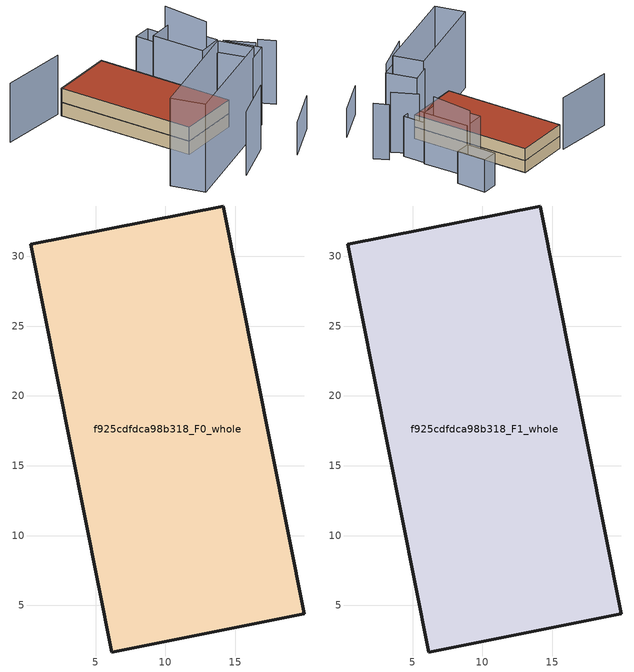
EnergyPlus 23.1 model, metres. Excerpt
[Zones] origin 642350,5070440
f925cdfdca98b318_F0_whole
 floor ground (EU_floor_Construction): 19.95,4.42 14.13,33.59 0.34,30.84 6.17,1.67 z0
 wall outside (EU_wall_Construction): 0.34,30.84 14.13,33.59 19.95,4.42 6.17,1.67 0.34,30.84 z0:3
f925cdfdca98b318_F1_whole
 floor to f925cdfdca98b318_F0_whole (EU_floor_Construction): 19.95,4.42 14.13,33.59 0.34,30.84 6.17,1.67 z3
 wall outside (EU_wall_Construction): 0.34,30.84 14.13,33.59 19.95,4.42 6.17,1.67 0.34,30.84 z3:6
 roof outside (EU_roof_Construction): 14.13,33.59 19.95,4.42 6.17,1.67 0.34,30.84 z6
shading: 7.87,-12.28 17.68,-6.57 z0:14; 20.93,-13.22 30.09,-6.8 z0:7.2; -5.61,-4.79 17.96,5.48 / 17.96,5.48 20.93,-1.32 / 20.93,-1.32 -2.64,-11.6 / -2.64,-11.6 -5.61,-4.79 z0:19.2; 21.89,7.31 25.04,0.49 / 25.04,0.49 20.69,-1.52 / 20.69,-1.52 17.54,5.3 / 17.54,5.3 21.89,7.31 z0:17; 0.2,31.77 -14.61,30.04 z0:13; 33.25,4.69 31.13,7.65 z0:13.9; 28.24,5.29 24.44,10.44 z0:15.1; 26.55,14.8 27.65,8.7 / 27.65,8.7 23.66,7.98 / 23.66,7.98 22.56,14.08 / 22.56,14.08 26.55,14.8 z0:10.1; 19.34,24.61 24.55,25.71 / 24.55,25.71 26.92,14.5 / 26.92,14.5 21.71,13.4 / 21.71,13.4 19.34,24.61 z0:12.8; 25.32,15.95 24.45,26.31 z0:16.8; 24.52,25.9 23.21,33.11 / 23.21,33.11 27.14,33.82 / 27.14,33.82 28.45,26.61 / 28.45,26.61 24.52,25.9 z0:8.1
[Building]
EU S2 Campaign: North Axis=0; Terrain=City; Solar Distribution=FullExterior
[Site:Location]
Lyon-Bron: Latitude=45.75; Longitude=5; Time Zone=1; Elevation=198
[SizingPeriod:WeatherFileDays]
AnnualSizingPeriod: Begin Month=1; Begin Day of Month=1; End Month=12; End Day of Month=31; Day of Week for Start Day=Monday; Use Weather File Daylight Saving Period=No; Use Weather File Rain and Snow Indicators=No
[MATERIAL]
EU_InternalMass_Material: Roughness=MediumRough; Thickness=0.1; Conductivity=1; Density=1800; Specific Heat=900; Thermal Absorptance=0.9; Solar Absorptance=0.7; Visible Absorptance=0.7
[MATERIAL:NOMASS] Roughness=MediumRough; Thermal Absorptance=0.9; Solar Absorptance=0.7; Visible Absorptance=0.7
Name | Thermal Resistance
EU_wall_NoMass | 0.87146
EU_roof_NoMass | 0.842276
EU_floor_NoMass | 0.496999
[CONSTRUCTION]
EU_wall_Construction: EU_wall_NoMass
EU_roof_Construction: EU_roof_NoMass
EU_floor_Construction: EU_floor_NoMass
EU_InternalMass_Construction: EU_InternalMass_Material
[ZONE] Type=1; Multiplier=1; Ceiling Height=autocalculate; Volume=1254.32; Floor Area=autocalculate; Part of Total Floor Area=Yes
f925cdfdca98b318_F0_whole; f925cdfdca98b318_F1_whole
[INTERNALMASS] Construction=EU_InternalMass_Construction; Surface Area=418.107
Name | Zone or ZoneList
f925cdfdca98b318_F0_whole_EU_InternalMass | f925cdfdca98b318_F0_whole
f925cdfdca98b318_F1_whole_EU_InternalMass | f925cdfdca98b318_F1_whole
[OTHEREQUIPMENT] Fuel Type=Electricity; Design Level Calculation Method=Watts/Area; Power per Zone Floor Area=1; Fraction Latent=0; Fraction Radiant=0; Fraction Lost=0; Carbon Dioxide Generation Rate=0; EndUse Subcategory=EU_Step8_InternalGains
Name | Zone or ZoneList or Space or SpaceList | Schedule
EU_Step8_InternalGain_f925cdfdca98b318_F0_whole_f000 | f925cdfdca98b318_F0_whole | EU_Step8_GainSchedule_f925cdfdca98b318_F0_whole_f000
EU_Step8_InternalGain_f925cdfdca98b318_F1_whole_f000 | f925cdfdca98b318_F1_whole | EU_Step8_GainSchedule_f925cdfdca98b318_F1_whole_f000
[ZONEVENTILATION:DESIGNFLOWRATE] Schedule=EU_AlwaysOn; Design Flow Rate Calculation Method=AirChanges/Hour; Air Changes per Hour=0.425; Ventilation Type=Natural; Fan Pressure Rise=0; Fan Total Efficiency=1; Constant Term Coefficient=1; Temperature Term Coefficient=0; Velocity Term Coefficient=0; Velocity Squared Term Coefficient=0; Minimum Indoor Temperature=-100; Maximum Indoor Temperature=100; Delta Temperature=-100; Minimum Outdoor Temperature=-100; Maximum Outdoor Temperature=100; Maximum Wind Speed=40
Name | Zone or ZoneList or Space or SpaceList
EU_ConstantAir_f925cdfdca98b318_F0_whole | f925cdfdca98b318_F0_whole
EU_ConstantAir_f925cdfdca98b318_F1_whole | f925cdfdca98b318_F1_whole
[HVACTEMPLATE:THERMOSTAT] Constant Heating Setpoint=20; Constant Cooling Setpoint=50
EU_HeatOnly_f925cdfdca98b318_F0_whole; EU_HeatOnly_f925cdfdca98b318_F1_whole
[HVACTEMPLATE:ZONE:IDEALLOADSAIRSYSTEM] System Availability Schedule=EU_AlwaysOn; Maximum Heating Supply Air Temperature=50; Minimum Cooling Supply Air Temperature=13; Maximum Heating Supply Air Humidity Ratio=0.0156; Minimum Cooling Supply Air Humidity Ratio=0.0077; Heating Limit=NoLimit; Cooling Limit=NoLimit; Heating Availability Schedule=EU_AlwaysOn; Cooling Availability Schedule=EU_CoolingOff; Dehumidification Control Type=ConstantSensibleHeatRatio; Cooling Sensible Heat Ratio=0.7; Dehumidification Setpoint=60; Humidification Control Type=None; Humidification Setpoint=30; Outdoor Air Method=None; Outdoor Air Flow Rate per Person=0.00944; Outdoor Air Flow Rate per Zone Floor Area=0; Outdoor Air Flow Rate per Zone=0; Demand Controlled Ventilation Type=None; Outdoor Air Economizer Type=NoEconomizer; Heat Recovery Type=None; Sensible Heat Recovery Effectiveness=0.7; Latent Heat Recovery Effectiveness=0.65
Name | Template Thermostat
f925cdfdca98b318_F0_whole | EU_HeatOnly_f925cdfdca98b318_F0_whole
f925cdfdca98b318_F1_whole | EU_HeatOnly_f925cdfdca98b318_F1_whole
[SIZING:ZONE] Zone Cooling Design Supply Air Temperature Input Method=SupplyAirTemperature; Zone Cooling Design Supply Air Temperature=13; Zone Heating Design Supply Air Temperature Input Method=SupplyAirTemperature; Zone Heating Design Supply Air Temperature=50; Zone Cooling Design Supply Air Humidity Ratio=0.008; Zone Heating Design Supply Air Humidity Ratio=0.008; Cooling Design Air Flow Method=DesignDay; Cooling Design Air Flow Rate=0; Cooling Minimum Air Flow per Zone Floor Area=0.000762; Cooling Minimum Air Flow=0; Cooling Minimum Air Flow Fraction=0.2; Heating Design Air Flow Method=DesignDay; Heating Design Air Flow Rate=0; Heating Maximum Air Flow per Zone Floor Area=0.002032; Heating Maximum Air Flow=0.141576; Heating Maximum Air Flow Fraction=0.3; Account for Dedicated Outdoor Air System=No; Dedicated Outdoor Air System Control Strategy=NeutralSupplyAir; Dedicated Outdoor Air Low Setpoint Temperature for Design=autosize; Dedicated Outdoor Air High Setpoint Temperature for Design=autosize; Zone Load Sizing Method=Sensible Load Only No Latent Load; Zone Latent Cooling Design Supply Air Humidity Ratio Input Method=HumidityRatioDifference; Zone Cooling Design Supply Air Humidity Ratio Difference=0.005; Zone Latent Heating Design Supply Air Humidity Ratio Input Method=HumidityRatioDifference; Zone Humidification Design Supply Air Humidity Ratio Difference=0.005
f925cdfdca98b318_F0_whole; f925cdfdca98b318_F1_whole
[SCHEDULE:CONSTANT]
Name | Hourly Value
EU_AlwaysOn | 1
EU_CoolingOff | 0
[SCHEDULE:FILE] Column Number=1; Rows to Skip at Top=0; Number of Hours of Data=8760; Column Separator=Comma; Interpolate to Timestep=No; Minutes per Item=60; Adjust Schedule for Daylight Savings=Yes
Name | File
EU_Step8_GainSchedule_f925cdfdca98b318_F0_whole_f000 | ../../schedules/f925cdfdca98b318/f925cdfdca98b318_F0_whole_f000_gain.csv
EU_Step8_GainSchedule_f925cdfdca98b318_F1_whole_f000 | ../../schedules/f925cdfdca98b318/f925cdfdca98b318_F1_whole_f000_gain.csv
